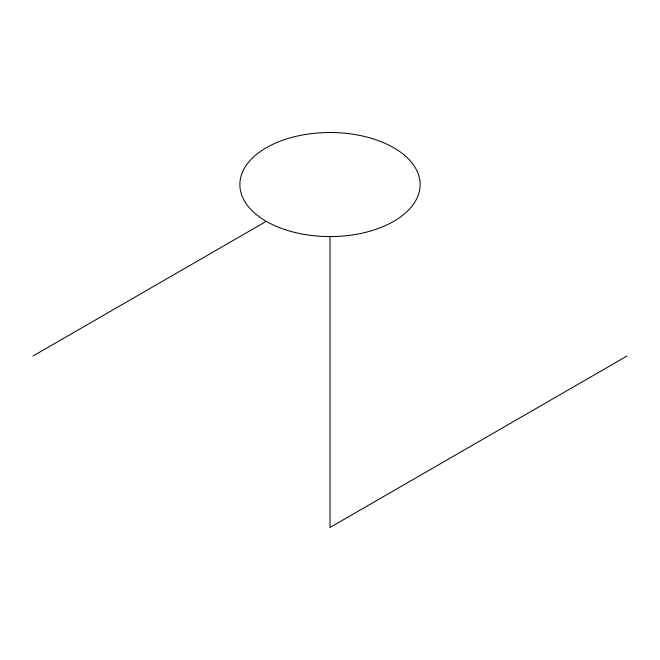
<?xml version="1.0" encoding="UTF-8"?>
<svg xmlns="http://www.w3.org/2000/svg" width="660" height="660" viewBox="0 0 660 660"><rect width="100%" height="100%" fill="white"/><g stroke="black" fill="none" stroke-linecap="round" stroke-linejoin="round"><path stroke-width="0.99" d="M33 356.02L266.269 221.339M627 356.02L330 527.488L330 236.577M284.938 229.606A90.131 52.033 0 0 0 420.131 184.544A90.131 52.033 0 0 0 284.938 139.483A90.131 52.033 0 0 0 284.938 229.606"/></g></svg>
